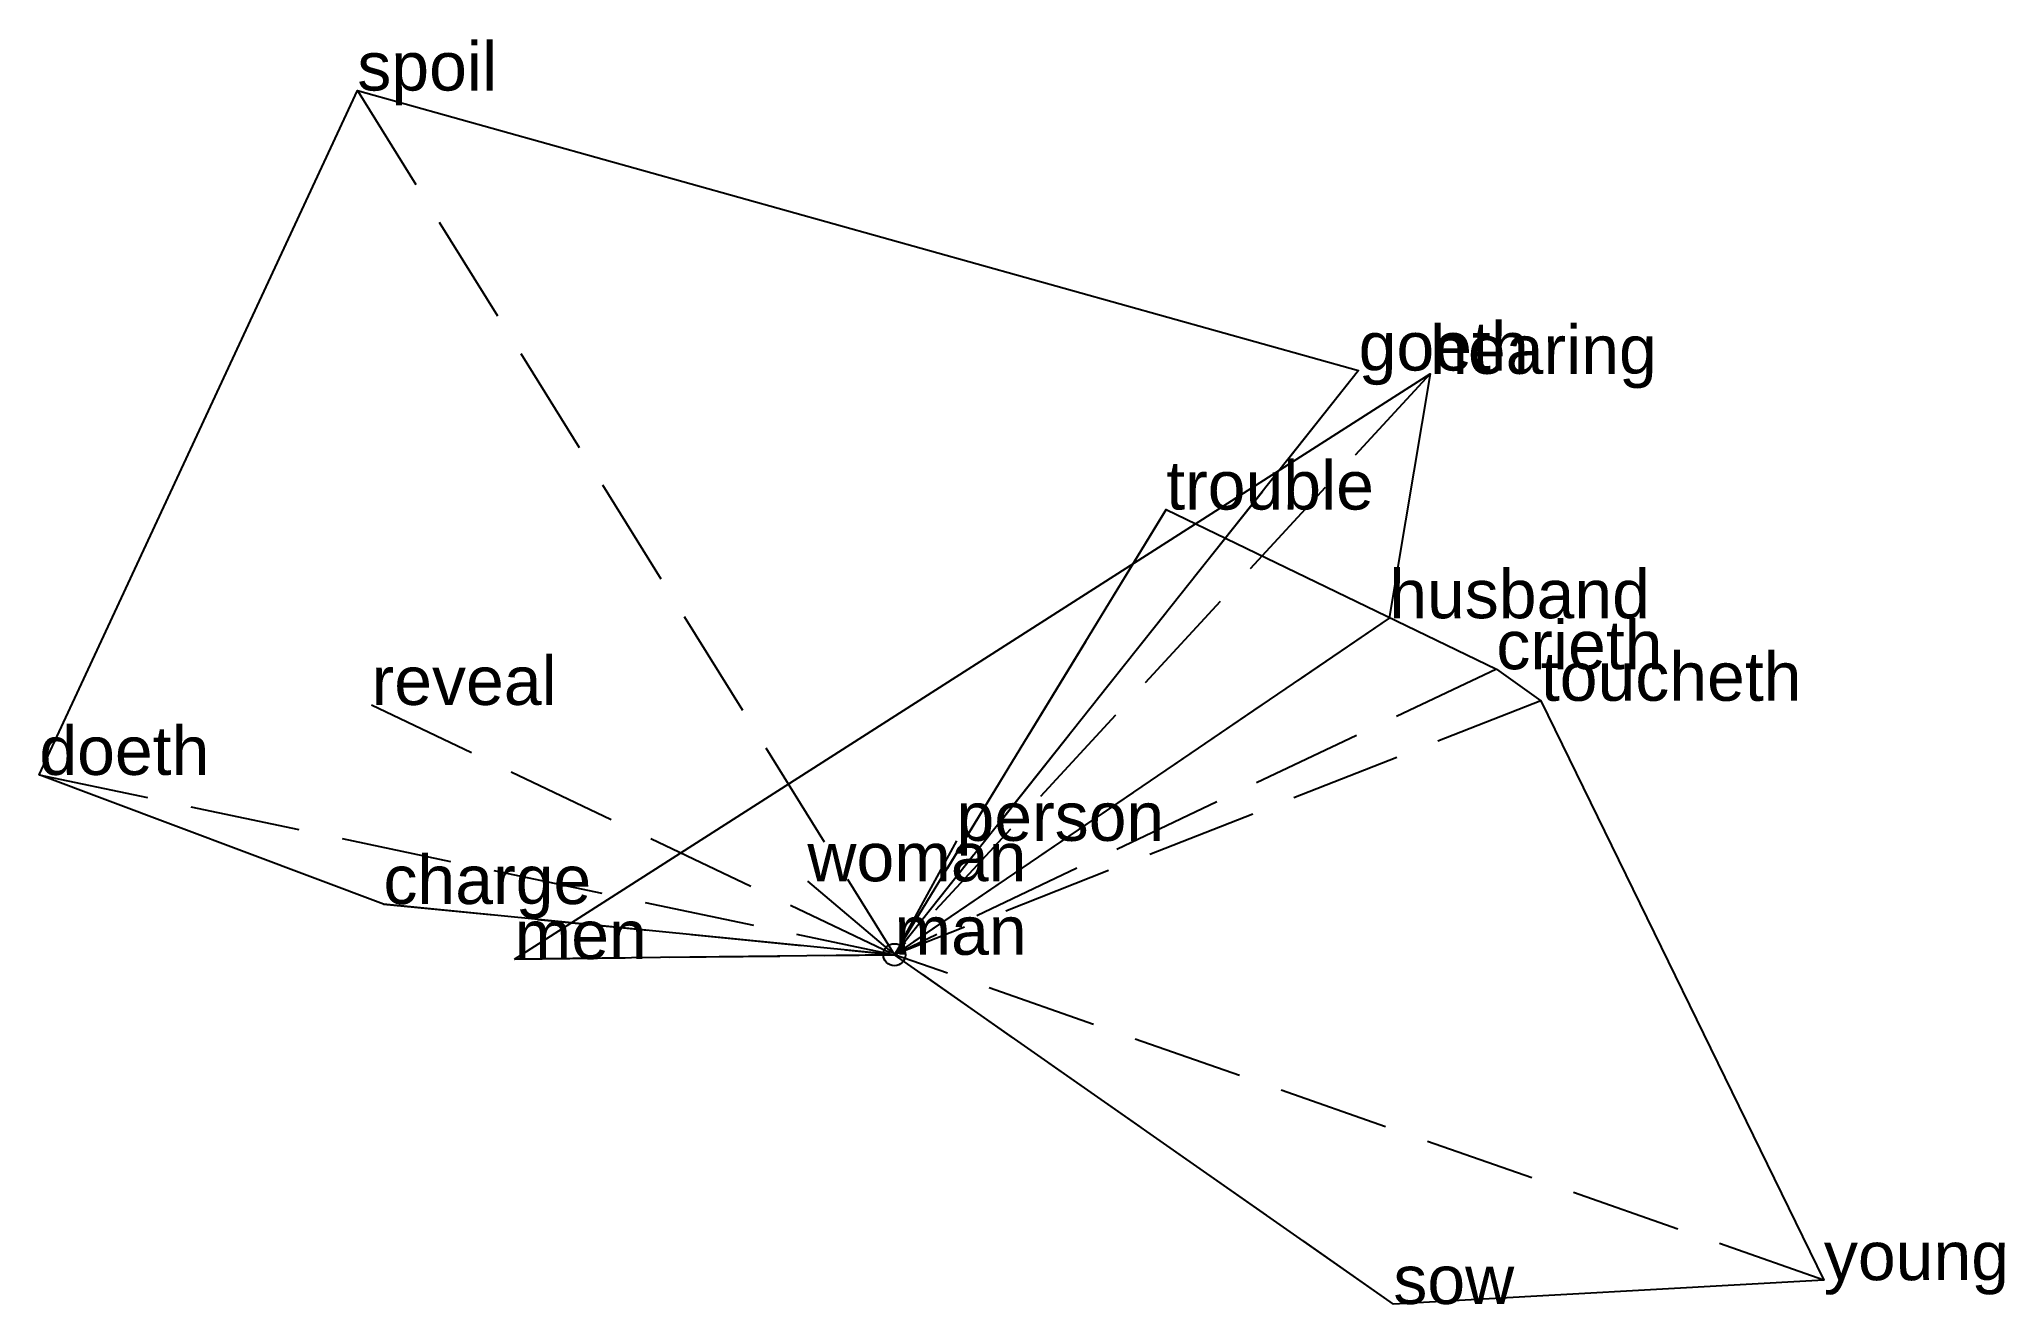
# Model space of a CAD drawing. Extents: x -1.93 to 2.51, y -0.79 to 2.07.
import ezdxf

# ---------------------------------------------------------------- set-up
doc = ezdxf.new("R2010")
doc.units = 0
doc.linetypes.add('DASHED2', pattern=[0.3, 0.25, -0.05])
for name, color, linetype in [('TEXT_nt', 1, 'CONTINUOUS'), ('TEXT_ot', 1, 'CONTINUOUS'), ('TEXT_q', 1, 'CONTINUOUS')]:
    doc.layers.add(name, color=color, linetype=linetype)
doc.styles.get("Standard").update_dxf_attribs({"font": 'arial.ttf'})

# ---------------------------------------------------------------- blocks, each defined once
blk = doc.blocks.new('ot')
at = {"layer": 'LINES_ot', "linetype": 'DASHED2'}
for p in [(1.2112, 1.3137), (1.1187, 0.761), (0.1402, 0.2577), (-0.1969, 0.1663), (-0.8589, -0.0096), (0, 0)]:
    blk.add_line(p, (0, 0), dxfattribs=at)
at = {"layer": 'ORIGIN_ot'}
blk.add_circle((0, 0), 0.025, dxfattribs=at)
at = {"layer": 'TEXT_ot'}
for s, p in [('hearing', (1.2112, 1.3137)), ('husband', (1.1187, 0.761)), ('person', (0.1402, 0.2577)), ('woman', (-0.1969, 0.1663)), ('men', (-0.8589, -0.0096)), ('man', (0, 0))]:
    blk.add_text(s, height=0.11, dxfattribs=at).set_placement(p)
blk = doc.blocks.new('nt')
at = {"layer": 'LINES_nt', "linetype": 'DASHED2'}
for p in [(-1.2146, 1.9543), (1.0496, 1.3212), (-1.1823, 0.565), (-1.9337, 0.4068), (-1.1555, 0.1148), (0, 0)]:
    blk.add_line(p, (0, 0), dxfattribs=at)
at = {"layer": 'ORIGIN_nt'}
blk.add_circle((0, 0), 0.025, dxfattribs=at)
at = {"layer": 'TEXT_nt'}
for s, p in [('spoil', (-1.2146, 1.9543)), ('goeth', (1.0496, 1.3212)), ('reveal', (-1.1823, 0.565)), ('doeth', (-1.9337, 0.4068)), ('charge', (-1.1555, 0.1148)), ('man', (0, 0))]:
    blk.add_text(s, height=0.11, dxfattribs=at).set_placement(p)
blk = doc.blocks.new('q')
at = {"layer": 'LINES_q', "linetype": 'DASHED2'}
for p in [(0.6144, 1.0068), (1.361, 0.6457), (1.4615, 0.5744), (0, 0), (1.1281, -0.7896), (2.1017, -0.7357)]:
    blk.add_line(p, (0, 0), dxfattribs=at)
at = {"layer": 'ORIGIN_q'}
blk.add_circle((0, 0), 0.025, dxfattribs=at)
at = {"layer": 'TEXT_q'}
for s, p in [('trouble', (0.6144, 1.0068)), ('crieth', (1.361, 0.6457)), ('toucheth', (1.4615, 0.5744)), ('man', (0, 0)), ('young', (2.1017, -0.7357)), ('sow', (1.1281, -0.7896))]:
    blk.add_text(s, height=0.11, dxfattribs=at).set_placement(p)

msp = doc.modelspace()

# ---------------------------------------------------------------- linework, layer by layer
at = {"layer": 'OUTLINE_nt', "linetype": 'CONTINUOUS'}
msp.add_polyline3d([(0, 0, 0), (-1.1555, 0.1148, 0), (-1.9337, 0.4068, 0), (-1.2146, 1.9543, 0), (1.0496, 1.3212, 0), (0, 0, 0)], close=True, dxfattribs=at)
at = {"layer": 'OUTLINE_ot', "linetype": 'CONTINUOUS'}
msp.add_polyline3d([(-0.8589, -0.0096, 0), (1.2112, 1.3137, 0), (1.1187, 0.761, 0), (0, 0, 0), (-0.8589, -0.0096, 0)], close=True, dxfattribs=at)
at = {"layer": 'OUTLINE_q', "linetype": 'CONTINUOUS'}
msp.add_polyline3d([(1.1281, -0.7896, 0), (0, 0, 0), (0.6144, 1.0068, 0), (1.361, 0.6457, 0), (1.4615, 0.5744, 0), (2.1017, -0.7357, 0), (1.1281, -0.7896, 0)], close=True, dxfattribs=at)

# ---------------------------------------------------------------- block references
for name in ['nt', 'ot', 'q']:
    msp.add_blockref(name, (0, 0))

doc.saveas('drawing.dxf')
